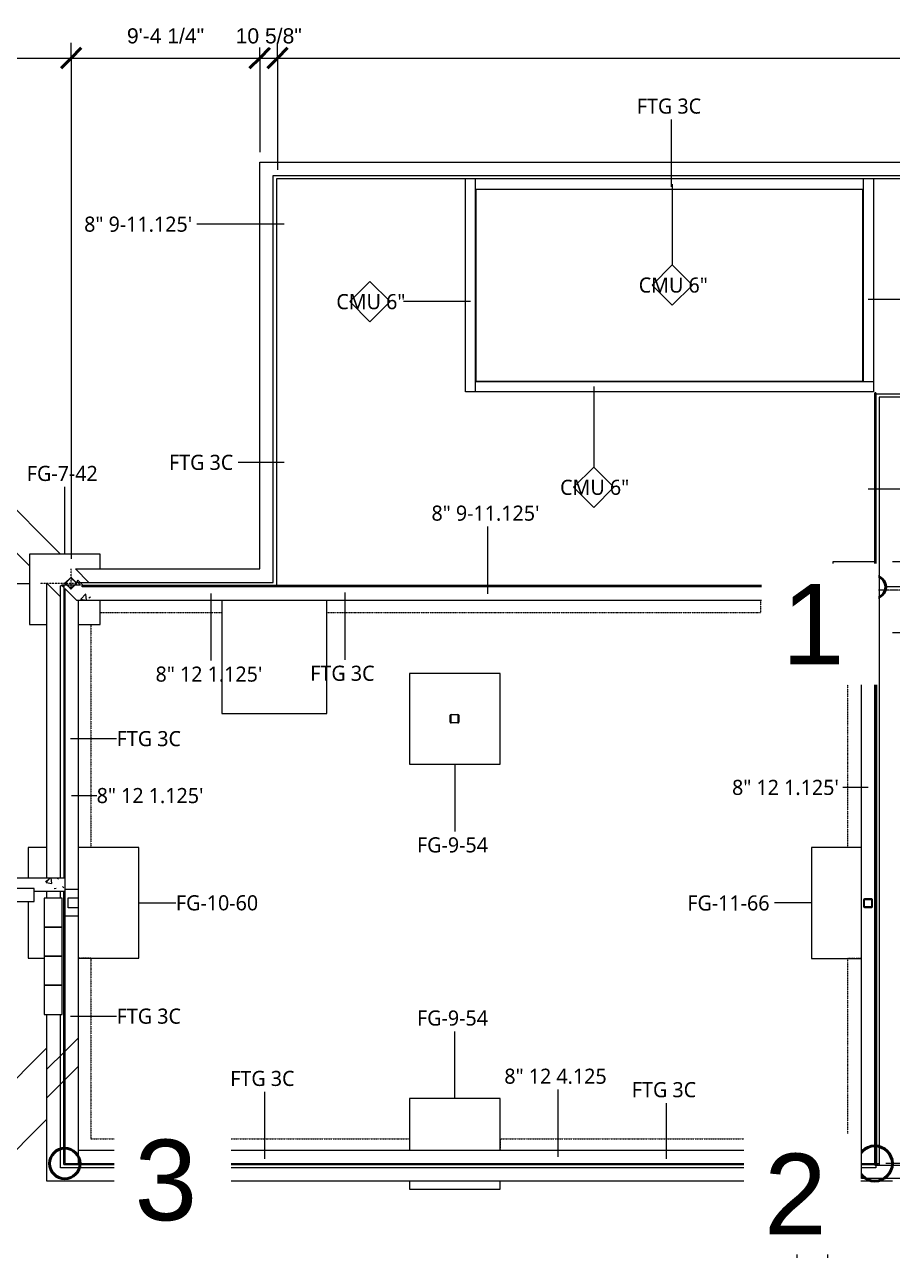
# Model space of a CAD drawing. Header units: inches. Extents: x -11546 to -8152, y -1759 to 1223.
# Drawn here: x -9999 to -9482, y -1198 to -468 of the extents above; entities that cross this region are included whole.
import ezdxf

# ---------------------------------------------------------------- set-up
doc = ezdxf.new("R2010")
doc.units = ezdxf.units.IN
doc.header["$MEASUREMENT"] = 0
for name, pattern in [('_Callout Lines', [0.3125, 0.1875, -0.0625, 0, -0.0625]), ('_Demolished', [0.1875, 0.125, -0.0625]), ('Demolished 3_16_', [0.28125, 0.1875, -0.09375])]:
    doc.linetypes.add(name, pattern=pattern)
for name, color, linetype, lineweight in [('A-ANNO-DIMS', 211, 'Continuous', 9), ('A-ANNO-DIMS-96', 211, 'Continuous', 9), ('A-ANNO-IDEN', 131, 'Continuous', 9), ('A-DETL', 90, 'Continuous', 9), ('A-DETL-DEMO', 6, 'Demolished 3_16_', 9), ('A-FLOR', 192, 'Continuous', 13), ('A-GENM', 13, 'Continuous', 9), ('A-WALL', 113, 'Continuous', 13), ('G-ANNO-TEXT', 231, 'Continuous', 9), ('S-COLS', 52, 'Continuous', 9), ('S-FNDN', 32, 'Continuous', 13)]:
    doc.layers.add(name, color=color, linetype=linetype, lineweight=lineweight)
doc.styles.add('Arial', font='arial.ttf', dxfattribs={"height": 9})
doc.styles.add('Arial_1', font='arial.ttf', dxfattribs={"height": 48})
doc.styles.add('Trebuchet MS', font='trebuc.ttf', dxfattribs={"height": 9})
doc.dimstyles.new('Linear_-_3_32__Arial', dxfattribs={"dimscale": 12, "dimtxt": 9.182335, "dimasz": 1, "dimexe": 0.75, "dimexo": 0.5, "dimgap": 0.5, "dimtad": 1, "dimdec": 3, "dimrnd": 0.125, "dimzin": 3, "dimdsep": 46, "dimlunit": 4, "dimtxsty": 'Arial', "dimblk1": 'OBLIQUE', "dimblk2": 'OBLIQUE', "dimsah": 1, "dimcen": 0.09, "dimdle": 0.75, "dimazin": 0, "dimtfac": 1, "dimtdec": 4, "dimtix": 1, "dimtmove": 0, "dimatfit": 3, "dimfxl": 1, "dimtvp": 1, "dimtfill": 1, "dimfrac": 2, "dimtolj": 1, "dimtzin": 0, "dimarcsym": 2})
pattern_1 = [(50, (0, 0), (27.5427, -2.40992), [2.88, -31.68]), (355, (0, 0), (-5.327844, 28.884266), [2.304, -25.344]), (100.451, (2.295, -0.2), (22.215316, 26.47393), [2.448, -26.924]), (46.184, (0, 7.68), (40.98187, -6.35642), [4.32, -47.52]), (96.636, (3.415, 7.15), (35.89075, 37.40619), [3.671, -40.386]), (351.184, (0, 7.68), (35.89097, 37.40622), [3.456, -38.016]), (21, (3.84, 5.76), (22.921036, -15.46073), [2.88, -31.68]), (326, (3.84, 5.76), (9.34353, 27.84574), [2.304, -25.344]), (71.451, (5.75, 4.472), (32.26477, 12.38442), [2.448, -26.924]), (37.5, (0, 0), (0.466855, 12.782707), [1.267, -23.77, 1.267, -24.461, -25.44]), (37.5, (0, 0), (0.466855, 12.782707), [-50.765, 1.267, -24.173]), (7.5, (0, 0), (10.10159, 15.14509), [1.267, -13.402, 1.267, -23.194, -9.696]), (7.5, (0, 0), (10.10159, 15.14509), [-39.13, 1.267, -8.429]), (327.5, (-8.563, 0), (20.499161, -0.86578), [1.267, -8.333, 1.267, -28.685, -39.744]), (327.5, (-8.563, 0), (20.499161, -0.86578), [-39.552, 1.267, -38.477]), (317.5, (-12.403, 0), (22.39478, 3.844288), [1.267, -11.213, 1.267, -18.624, -28.224]), (317.5, (-12.403, 0), (22.39478, 3.844288), [-32.371, 1.267, -26.957])]

# ---------------------------------------------------------------- blocks, each defined once
blk = doc.blocks.new('HSS-Hollow Structural Section-Column - HSS5X5X1_4-7651789-2 Main FND')
at = {"layer": 'S-COLS', "lineweight": 30}
for p, q in [((-2.5, -2.034), (-2.5, 2.034)), ((-2.267, 2.034), (-2.267, -2.034)), ((-2.034, 2.5), (2.034, 2.5)), ((2.034, 2.267), (-2.034, 2.267)), ((2.267, -2.034), (2.267, 2.034)), ((2.5, 2.034), (2.5, -2.034)), ((-2.034, -2.267), (2.034, -2.267)), ((2.034, -2.5), (-2.034, -2.5))]:
    blk.add_line(p, q, dxfattribs=at)
for centre, radius, start, end in [((-2.034, 2.034), 0.466, 90, 180), ((-2.034, 2.034), 0.233, 90, 180), ((2.034, 2.034), 0.466, 0, 90), ((2.034, 2.034), 0.233, 0, 90), ((-2.034, -2.034), 0.466, 180, 270), ((-2.034, -2.034), 0.233, 180, 270), ((2.034, -2.034), 0.233, 270, 360), ((2.034, -2.034), 0.466, 270, 0)]:
    blk.add_arc(centre, radius, start, end, dxfattribs=at)
blk = doc.blocks.new('HSS-Hollow Structural Section-Column - HSS5X5X1_4-7615951-2 Main FND')
at = {"layer": 'S-COLS', "lineweight": 30}
for p, q in [((-2.5, -2.034), (-2.5, 2.034)), ((-2.267, 2.034), (-2.267, -2.034)), ((-2.034, 2.5), (2.034, 2.5)), ((2.034, 2.267), (-2.034, 2.267)), ((2.267, -2.034), (2.267, 2.034)), ((2.5, 2.034), (2.5, -2.034)), ((-2.034, -2.267), (2.034, -2.267)), ((2.034, -2.5), (-2.034, -2.5))]:
    blk.add_line(p, q, dxfattribs=at)
for centre, radius, start, end in [((-2.034, 2.034), 0.466, 90, 180), ((-2.034, 2.034), 0.233, 90, 180), ((2.034, 2.034), 0.466, 0, 90), ((2.034, 2.034), 0.233, 0, 90), ((-2.034, -2.034), 0.466, 180, 270), ((-2.034, -2.034), 0.233, 180, 270), ((2.034, -2.034), 0.233, 270, 360), ((2.034, -2.034), 0.466, 270, 0)]:
    blk.add_arc(centre, radius, start, end, dxfattribs=at)
blk = doc.blocks.new('HSS-Hollow Structural Section-Column - HSS5X5X1_4-7617193-2 Main FND')
at = {"layer": 'S-COLS', "lineweight": 30}
for p, q in [((-2.5, 2.034), (-2.5, -2.034)), ((-2.267, -2.034), (-2.267, 2.034)), ((2.034, 2.5), (-2.034, 2.5)), ((-2.034, 2.267), (2.034, 2.267)), ((2.267, 2.034), (2.267, -2.034)), ((2.5, -2.034), (2.5, 2.034)), ((2.034, -2.267), (-2.034, -2.267)), ((-2.034, -2.5), (2.034, -2.5))]:
    blk.add_line(p, q, dxfattribs=at)
for centre, radius, start, end in [((-2.034, 2.034), 0.466, 90, 180), ((-2.034, 2.034), 0.233, 90, 180), ((2.034, 2.034), 0.466, 360, 90), ((2.034, 2.034), 0.233, 0, 90), ((-2.034, -2.034), 0.466, 180, 270), ((-2.034, -2.034), 0.233, 180, 270), ((2.034, -2.034), 0.233, 270, 360), ((2.034, -2.034), 0.466, 270, 360)]:
    blk.add_arc(centre, radius, start, end, dxfattribs=at)
blk = doc.blocks.new('Spread FTG - 42-7566975-2 Main FND')
at = {"layer": 'S-FNDN'}
for p, q in [((-21, 21), (-21, 7.11)), ((4, 21), (-21, 21)), ((21, 21), (14.59, 21)), ((21, -21), (21, 21)), ((-21, -1.89), (-21, -21)), ((-21, -21), (-4, -21)), ((14.59, -21), (21, -21))]:
    blk.add_line(p, q, dxfattribs=at)
blk = doc.blocks.new('Spread FTG - 42-V22-2 Main FND')
at = {"layer": 'S-FNDN'}
for p, q in [((-21, 21), (-21, -21)), ((21, 21), (-21, 21)), ((21, 12.11), (21, 21)), ((21, -21), (21, -6.64)), ((-21, -21), (-10.59, -21)), ((8, -21), (21, -21))]:
    blk.add_line(p, q, dxfattribs=at)
blk = doc.blocks.new('Spread FTG - 52-V23-2 Main FND')
at = {"layer": 'S-FNDN'}
for p, q in [((-27, 27), (-27, -3.66)), ((27, 27), (-27, 27)), ((27, -3.66), (27, 27)), ((-27, -22.25), (-27, -27)), ((-27, -27), (27, -27)), ((27, -27), (27, -22.25))]:
    blk.add_line(p, q, dxfattribs=at)
blk = doc.blocks.new('Spread FTG - 60-V24-2 Main FND')
at = {"layer": 'S-FNDN'}
for p, q in [((-33, 33), (-33, 14.77)), ((-21.75, 33), (-33, 33)), ((33, 33), (-3.16, 33)), ((33, -33), (33, 33)), ((-33, 0.77), (-33, -33)), ((-33, -33), (-23.46, -33)), ((-3.16, -33), (33, -33))]:
    blk.add_line(p, q, dxfattribs=at)
blk = doc.blocks.new('Spread FTG - 52-V25-2 Main FND')
at = {"layer": 'S-FNDN'}
for p, q in [((-27, 27), (-27, -27)), ((27, 27), (-27, 27)), ((27, -27), (27, 27)), ((-27, -27), (27, -27))]:
    blk.add_line(p, q, dxfattribs=at)
blk = doc.blocks.new('Family1 - Family1-7648609-2 Main FND')
at = {"layer": 'A-GENM'}
for p, q in [((-8, 4), (-3, 4)), ((-8, 4), (-8, -4)), ((-3, -2.06), (-3, 4)), ((3, 4), (8, 4)), ((3, 4), (3, -2.06)), ((8, 4), (8, -4)), ((3, -2.06), (-3, -2.06))]:
    blk.add_line(p, q, dxfattribs=at)
blk = doc.blocks.new('Ecoflow ocean 10K - Ecoflow ocean 10K-7693444-2 Main FND')
at = {"layer": 'A-GENM', "lineweight": 20}
for p, q in [((0, 10.8), (-17.3, 10.8)), ((-17.3, 10.8), (-17.3, 0)), ((0, 0), (0, 10.8)), ((-17.3, 0), (0, 0))]:
    blk.add_line(p, q, dxfattribs=at)
blk = doc.blocks.new('Ecoflow ocean shp3 - Ecoflow ocean shp3-7695040-2 Main FND')
at = {"layer": 'A-GENM', "lineweight": 20}
for p, q in [((0, 7.64), (-14.3, 7.64)), ((-14.3, 7.64), (-14.3, 0)), ((0, 0), (0, 7.64)), ((-14.3, 0), (0, 0))]:
    blk.add_line(p, q, dxfattribs=at)
blk = doc.blocks.new('DIMBLOCK5-2 Main FND')
at = {"layer": 'A-ANNO-DIMS-96'}
for p, q in [((-10148.37, -488), (-10148.37, -479)), ((-9971.1, -488), (-9971.1, -479)), ((-10148.37, -488), (-9971.1, -488)), ((-10148.37, -488), (-10148.37, -595.98)), ((-9971.1, -488), (-9971.1, -786.22))]:
    blk.add_line(p, q, dxfattribs=at)
at = {"layer": 'A-ANNO-DIMS-96', "lineweight": 50}
for p, q in [((-10148.37, -488), (-10154.37, -494)), ((-10148.37, -488), (-10142.37, -482)), ((-9971.1, -488), (-9977.1, -494)), ((-9971.1, -488), (-9965.1, -482))]:
    blk.add_line(p, q, dxfattribs=at)
at = {"layer": 'A-ANNO-DIMS-96', "color": 0, "insert": (-10086.15, -470.32), "char_height": 9, "width": 63.4005, "attachment_point": 1, "line_spacing_factor": 0.941778, "style": 'Arial', "bg_fill": 3, "box_fill_scale": 1.25, "bg_fill_color": 9, "bg_fill_true_color": 13158600, "bg_fill_transparency": 0}
blk.add_mtext('14\'-9 1/4"', dxfattribs=at)
blk = doc.blocks.new('_Oblique')
at = {"color": 0, "linetype": 'ByBlock', "lineweight": -2}
blk.add_line((-0.5, -0.5), (0.5, 0.5), dxfattribs=at)
blk = doc.blocks.new('DIMBLOCK6-2 Main FND')
at = {"layer": 'A-ANNO-DIMS-96'}
for p, q in [((-9971.1, -488), (-9971.1, -479)), ((-9858.86, -488), (-9858.86, -479)), ((-9971.1, -488), (-9858.86, -488)), ((-9971.1, -488), (-9971.1, -786.22)), ((-9858.86, -488), (-9858.86, -544.02))]:
    blk.add_line(p, q, dxfattribs=at)
at = {"layer": 'A-ANNO-DIMS-96', "lineweight": 50}
for p, q in [((-9971.1, -488), (-9977.1, -494)), ((-9971.1, -488), (-9965.1, -482)), ((-9858.86, -488), (-9864.86, -494)), ((-9858.86, -488), (-9852.86, -482))]:
    blk.add_line(p, q, dxfattribs=at)
at = {"layer": 'A-ANNO-DIMS-96', "color": 0, "insert": (-9937.93, -470.32), "char_height": 9, "width": 55.094, "attachment_point": 1, "line_spacing_factor": 0.941778, "style": 'Arial', "bg_fill": 3, "box_fill_scale": 1.25, "bg_fill_color": 9, "bg_fill_true_color": 13158600, "bg_fill_transparency": 0}
blk.add_mtext('9\'-4 1/4"', dxfattribs=at)
blk = doc.blocks.new('DIMBLOCK7-2 Main FND')
at = {"layer": 'A-ANNO-DIMS-96'}
for p, q in [((-9858.86, -488), (-9858.86, -479)), ((-9848.27, -488), (-9848.27, -479)), ((-9858.86, -488), (-9848.27, -488)), ((-9858.86, -488), (-9858.86, -544.02)), ((-9848.27, -488), (-9848.27, -554.61))]:
    blk.add_line(p, q, dxfattribs=at)
at = {"layer": 'A-ANNO-DIMS-96', "lineweight": 50}
for p, q in [((-9858.86, -488), (-9864.86, -494)), ((-9858.86, -488), (-9852.86, -482)), ((-9848.27, -488), (-9854.27, -494)), ((-9848.27, -488), (-9842.27, -482))]:
    blk.add_line(p, q, dxfattribs=at)
at = {"layer": 'A-ANNO-DIMS-96', "color": 0, "insert": (-9873.2, -470.32), "char_height": 9, "width": 47.1266, "attachment_point": 1, "line_spacing_factor": 0.941778, "style": 'Arial', "bg_fill": 3, "box_fill_scale": 1.25, "bg_fill_color": 9, "bg_fill_true_color": 13158600, "bg_fill_transparency": 0}
blk.add_mtext('10 5/8"', dxfattribs=at)
blk = doc.blocks.new('DIMBLOCK8-2 Main FND')
at = {"layer": 'A-ANNO-DIMS-96'}
for p, q in [((-9848.27, -488), (-9848.27, -479)), ((-8824.4, -488), (-8824.4, -479)), ((-9848.27, -488), (-8824.4, -488)), ((-9848.27, -488), (-9848.27, -554.61)), ((-8824.4, -488), (-8824.4, -554.61))]:
    blk.add_line(p, q, dxfattribs=at)
at = {"layer": 'A-ANNO-DIMS-96', "lineweight": 50}
for p, q in [((-9848.27, -488), (-9854.27, -494)), ((-9848.27, -488), (-9842.27, -482)), ((-8824.4, -488), (-8830.4, -494)), ((-8824.4, -488), (-8818.4, -482))]:
    blk.add_line(p, q, dxfattribs=at)
at = {"layer": 'A-ANNO-DIMS-96', "color": 0, "insert": (-9362.75, -470.32), "char_height": 9, "width": 63.4005, "attachment_point": 1, "line_spacing_factor": 0.941778, "style": 'Arial', "bg_fill": 3, "box_fill_scale": 1.25, "bg_fill_color": 9, "bg_fill_true_color": 13158600, "bg_fill_transparency": 0}
blk.add_mtext('85\'-3 7/8"', dxfattribs=at)
blk = doc.blocks.new('DIMBLOCK36-2 Main FND')
at = {"layer": 'A-ANNO-DIMS-96', "lineweight": 50}
for p, q in [((-10438.56, -623.7), (-10444.56, -617.7)), ((-10438.56, -623.7), (-10432.56, -629.7)), ((-10438.56, -800.83), (-10444.56, -794.83)), ((-10438.56, -800.83), (-10432.56, -806.83))]:
    blk.add_line(p, q, dxfattribs=at)
at = {"layer": 'A-ANNO-DIMS-96'}
for p, q in [((-10438.56, -623.7), (-10447.56, -623.7)), ((-10438.56, -623.7), (-10438.56, -800.83)), ((-10438.56, -623.7), (-10157.62, -623.7)), ((-10438.56, -800.83), (-10447.56, -800.83)), ((-10438.56, -800.83), (-9995.7, -800.83))]:
    blk.add_line(p, q, dxfattribs=at)
at = {"layer": 'A-ANNO-DIMS-96', "color": 0, "insert": (-10456.24, -738.68), "char_height": 9, "width": 63.4005, "attachment_point": 1, "rotation": 90, "line_spacing_factor": 0.941778, "style": 'Arial', "bg_fill": 3, "box_fill_scale": 1.25, "bg_fill_color": 9, "bg_fill_true_color": 13158600, "bg_fill_transparency": 0}
blk.add_mtext('14\'-9 1/8"', dxfattribs=at)
blk = doc.blocks.new('DIMBLOCK37-2 Main FND')
at = {"layer": 'A-ANNO-DIMS-96', "lineweight": 50}
for p, q in [((-10438.56, -800.83), (-10444.56, -794.83)), ((-10438.56, -800.83), (-10432.56, -806.83)), ((-10438.56, -841.2), (-10444.56, -835.2)), ((-10438.56, -841.2), (-10432.56, -847.2))]:
    blk.add_line(p, q, dxfattribs=at)
at = {"layer": 'A-ANNO-DIMS-96'}
for p, q in [((-10438.56, -800.83), (-10447.56, -800.83)), ((-10438.56, -800.83), (-10438.56, -841.2)), ((-10438.56, -800.83), (-9995.7, -800.83)), ((-10438.56, -841.2), (-10447.56, -841.2)), ((-10438.56, -841.2), (-10373, -841.2))]:
    blk.add_line(p, q, dxfattribs=at)
at = {"layer": 'A-ANNO-DIMS-96', "color": 0, "insert": (-10456.24, -843.97), "char_height": 9, "width": 55.094, "attachment_point": 1, "rotation": 90, "line_spacing_factor": 0.941778, "style": 'Arial', "bg_fill": 3, "box_fill_scale": 1.25, "bg_fill_color": 9, "bg_fill_true_color": 13158600, "bg_fill_transparency": 0}
blk.add_mtext('3\'-4 3/8"', dxfattribs=at)
blk = doc.blocks.new('Window Tag - Multi Category - Window Tag - Multi Category-6930586-2 Main FND')
at = {"layer": 'A-ANNO-IDEN'}
for p, q in [((-0.125, 0), (0, 0.125)), ((0, 0.125), (0.125, 0)), ((-0.125, 0), (0, -0.125)), ((0, -0.125), (0.125, 0))]:
    blk.add_line(p, q, dxfattribs=at)
blk = doc.blocks.new('DIMBLOCK47-2 Main FND')
at = {"layer": 'A-ANNO-DIMS-96', "lineweight": 50}
for p, q in [((-9162.05, -697.89), (-9168.05, -691.89)), ((-9162.05, -697.89), (-9156.05, -703.89)), ((-9162.05, -802.97), (-9168.05, -796.97)), ((-9162.05, -802.97), (-9156.05, -808.97))]:
    blk.add_line(p, q, dxfattribs=at)
at = {"layer": 'A-ANNO-DIMS-96'}
for p, q in [((-9162.05, -697.89), (-9171.05, -697.89)), ((-9162.05, -697.89), (-9162.05, -802.97)), ((-9162.05, -697.89), (-9159.56, -697.89)), ((-9162.05, -802.97), (-9486.6, -802.97)), ((-9162.05, -802.97), (-9153.05, -802.97))]:
    blk.add_line(p, q, dxfattribs=at)
at = {"layer": 'A-ANNO-DIMS-96', "color": 0, "insert": (-9179.73, -773.38), "char_height": 9, "width": 55.094, "attachment_point": 1, "rotation": 90, "line_spacing_factor": 0.941778, "style": 'Arial', "bg_fill": 3, "box_fill_scale": 1.25, "bg_fill_color": 9, "bg_fill_true_color": 13158600, "bg_fill_transparency": 0}
blk.add_mtext('8\'-9 1/8"', dxfattribs=at)
blk = doc.blocks.new('DIMBLOCK48-2 Main FND')
at = {"layer": 'A-ANNO-DIMS-96', "lineweight": 50}
for p, q in [((-9162.05, -802.97), (-9168.05, -796.97)), ((-9162.05, -802.97), (-9156.05, -808.97)), ((-9162.05, -1146.23), (-9168.05, -1140.23)), ((-9162.05, -1146.23), (-9156.05, -1152.23))]:
    blk.add_line(p, q, dxfattribs=at)
at = {"layer": 'A-ANNO-DIMS-96'}
for p, q in [((-9162.05, -802.97), (-9486.6, -802.97)), ((-9162.05, -802.97), (-9162.05, -1146.23)), ((-9162.05, -802.97), (-9153.05, -802.97)), ((-9162.05, -1146.23), (-9486.01, -1146.23)), ((-9162.05, -1146.23), (-9153.05, -1146.23))]:
    blk.add_line(p, q, dxfattribs=at)
at = {"layer": 'A-ANNO-DIMS-96', "color": 0, "insert": (-9179.73, -1001.02), "char_height": 9, "width": 63.4005, "attachment_point": 1, "rotation": 90, "line_spacing_factor": 0.941778, "style": 'Arial', "bg_fill": 3, "box_fill_scale": 1.25, "bg_fill_color": 9, "bg_fill_true_color": 13158600, "bg_fill_transparency": 0}
blk.add_mtext('28\'-7 1/4"', dxfattribs=at)
blk = doc.blocks.new('DIMBLOCK49-2 Main FND')
at = {"layer": 'A-ANNO-DIMS-96', "lineweight": 50}
for p, q in [((-9162.05, -1146.23), (-9168.05, -1140.23)), ((-9162.05, -1147.23), (-9168.05, -1141.23)), ((-9162.05, -1146.23), (-9156.05, -1152.23)), ((-9162.05, -1147.23), (-9156.05, -1153.23))]:
    blk.add_line(p, q, dxfattribs=at)
at = {"layer": 'A-ANNO-DIMS-96'}
for p, q in [((-9162.05, -1146.23), (-9486.01, -1146.23)), ((-9162.05, -1147.23), (-9306.4, -1147.23)), ((-9162.05, -1146.23), (-9162.05, -1147.23)), ((-9162.05, -1146.23), (-9153.05, -1146.23)), ((-9162.05, -1147.23), (-9153.05, -1147.23))]:
    blk.add_line(p, q, dxfattribs=at)
at = {"layer": 'A-ANNO-DIMS-96', "color": 0, "insert": (-9179.73, -1152.45), "char_height": 9, "width": 13.7311, "attachment_point": 1, "rotation": 90, "line_spacing_factor": 0.941778, "style": 'Arial', "bg_fill": 3, "box_fill_scale": 1.25, "bg_fill_color": 9, "bg_fill_true_color": 13158600, "bg_fill_transparency": 0}
blk.add_mtext('1"', dxfattribs=at)

msp = doc.modelspace()

# ---------------------------------------------------------------- hatches: boundary and pattern name
at = {"layer": 'A-WALL'}
h = msp.add_hatch(dxfattribs=at)
h.set_pattern_fill('FP_8', color=256, style=0, pattern_type=2)
h.set_pattern_definition(pattern_1)
h.paths.add_polyline_path([(-9956.4926, -810.9656), (-9965.4926, -801.9656), (-9969.0225, -801.9656), (-9970.9276, -803.8707), (-9971.2571, -804.0072), (-9971.5867, -803.8707), (-9973.4918, -801.9656), (-9976.8063, -801.9656), (-9967.8063, -810.9656)])
h.paths.add_polyline_path([(-9971.2571, -803.7742), (-9971.0924, -803.706), (-9969.352, -801.9656), (-9973.1623, -801.9656), (-9971.4196, -803.7069)])
h = msp.add_hatch(dxfattribs=at)
h.set_pattern_fill('FP_8', color=256, style=0, pattern_type=2)
h.set_pattern_definition(pattern_1)
h.paths.add_polyline_path([(-9975.5091, -984.2139), (-9974.9186, -984.2139), (-9974.9186, -976.2139), (-10012.1329, -976.2139), (-10018.4929, -982.5739), (-9993.1124, -982.5739), (-9993.1124, -984.2139), (-9977.5091, -984.2139)])

# ---------------------------------------------------------------- linework, layer by layer
at = {"layer": 'A-ANNO-IDEN'}
for p, q in [((-9733.2463, -633.0595), (-9773.2662, -633.0595)), ((-9496.5999, -631.6617), (-9456.6072, -631.6617)), ((-9660.0032, -683.6107), (-9660.0032, -731.6107)), ((-9496.5999, -744.5082), (-9469.2308, -744.5082)), ((-9723.0747, -806.9656), (-9723.0747, -766.9718)), ((-9887.8721, -806.8093), (-9887.8721, -846.8281)), ((-9808.1703, -806.2955), (-9808.1703, -846.3142)), ((-9971.4186, -893.2324), (-9944.0495, -893.2324)), ((-9742.5999, -908.4891), (-9742.6135, -948.5078)), ((-9496.5999, -922.278), (-9511.6182, -922.278)), ((-9970.9186, -927.1394), (-9955.9274, -927.1394)), ((-9930.7623, -990.9877), (-9908.7791, -991.0001)), ((-9530.2562, -991.0729), (-9552.2666, -991.0854)), ((-9971.4186, -1058.4816), (-9944.0495, -1058.4816)), ((-9742.5999, -1107.5767), (-9742.6135, -1067.5829)), ((-9855.8235, -1143.5455), (-9855.8235, -1103.5516)), ((-9681.1822, -1142.233), (-9681.1822, -1102.2391)), ((-9616.6862, -1143.5455), (-9616.6862, -1110.2517))]:
    msp.add_line(p, q, dxfattribs=at)
at = {"layer": 'A-DETL', "linetype": '_Demolished', "lineweight": 13}
for p, q in [((-9971.0965, -804.2178), (-9971.0965, -792.2178)), ((-9967.7041, -800.8254), (-9989.7041, -800.8254))]:
    msp.add_line(p, q, dxfattribs=at)
at = {"layer": 'A-DETL', "lineweight": 50}
for centre, radius in [((-9492.5999, -802.9656), 6.5), ((-9974.9186, -1146.233), 9.0606), ((-9492.5999, -1146.233), 10.4433)]:
    msp.add_circle(centre, radius, dxfattribs=at)
at = {"layer": 'A-DETL-DEMO'}
msp.add_line((-9224.3499, -804.8103), (-9553.3499, -804.8103), dxfattribs=at)
at = {"layer": 'A-FLOR'}
for p, q in [((-9881.4026, -810.9656), (-9881.4026, -878.3895)), ((-9818.9026, -878.3895), (-9818.9026, -810.9656)), ((-9881.4026, -878.3895), (-9818.9026, -878.3895))]:
    msp.add_line(p, q, dxfattribs=at)
at = {"layer": 'A-WALL'}
for p, q in [((-9858.8601, -550.0201), (-8813.8065, -550.0201)), ((-9858.8601, -792.2188), (-9858.8601, -550.0201)), ((-9850.8601, -558.0201), (-8821.8065, -558.0201)), ((-9850.8601, -800.2188), (-9850.8601, -558.0201)), ((-8823.8065, -560.0201), (-9848.8601, -560.0201)), ((-9848.8601, -560.0201), (-9848.8601, -802.8093)), ((-10132.4052, -628.3797), (-9977.4588, -783.3261)), ((-9995.9186, -790.3222), (-10145.1331, -641.1076)), ((-9492.5999, -1147.233), (-9492.5999, -687.2982)), ((-9492.0094, -687.2982), (-9492.5999, -687.2982)), ((-9492.0094, -687.2982), (-9492.0094, -1148.8235)), ((-9492.0094, -687.8887), (-8823.8065, -687.8887)), ((-9490.0094, -689.8887), (-9490.0094, -1147.233)), ((-8821.8065, -689.8887), (-9490.0094, -689.8887)), ((-9968.5661, -792.2188), (-9858.8601, -792.2188)), ((-9968.5661, -792.2188), (-9960.5661, -800.2188)), ((-9985.5091, -976.2139), (-9985.5091, -800.7316)), ((-9977.5091, -808.7316), (-9985.5091, -800.7316)), ((-9977.5091, -976.2139), (-9977.5091, -802.2188)), ((-9975.5091, -802.2188), (-9977.5091, -802.2188)), ((-9975.5091, -803.2628), (-9976.8063, -801.9656)), ((-9973.4918, -801.9656), (-9976.8063, -801.9656)), ((-9975.5091, -802.2188), (-9975.5091, -976.2139)), ((-9969.352, -801.9656), (-9973.1623, -801.9656)), ((-9965.4926, -801.9656), (-9969.0225, -801.9656)), ((-9967.114, -798.9301), (-9967.8211, -799.6372)), ((-9967.8211, -799.6372), (-9965.4926, -801.9656)), ((-9967.2394, -800.2188), (-9850.8601, -800.2188)), ((-9967.114, -798.9301), (-9964.0784, -801.9656)), ((-9965.2394, -802.2188), (-9848.8601, -802.2188)), ((-9848.8601, -802.8093), (-9964.6489, -802.8093)), ((-9964.0784, -801.9656), (-9491.5999, -801.9656)), ((-9491.5999, -801.9656), (-9491.5999, -1146.233)), ((-9967.8063, -810.9656), (-9974.9186, -803.8533)), ((-9974.9186, -803.8533), (-9974.9186, -1146.233)), ((-9499.097, -802.9656), (-9964.4926, -802.9656)), ((-9494.3359, -802.9656), (-9498.864, -802.9656)), ((-9492.5999, -802.9656), (-9494.1029, -802.9656)), ((-9500.5999, -810.9656), (-9967.8063, -810.9656)), ((-9500.5999, -1155.233), (-9500.5999, -810.9656)), ((-10023.4466, -976.2139), (-9974.9186, -976.2139)), ((-9974.9186, -984.2139), (-9993.1124, -984.2139)), ((-9985.5091, -988.2139), (-9985.5091, -984.2139)), ((-9977.5091, -988.2139), (-9977.5091, -984.2139)), ((-9975.5091, -1146.8235), (-9975.5091, -984.2139)), ((-9985.5091, -1156.8235), (-9985.5091, -1057.4139)), ((-9977.5091, -1148.8235), (-9977.5091, -1057.4139)), ((-10050.2721, -1142.1347), (-9985.5091, -1077.3718)), ((-9985.5091, -1090.0997), (-9974.9186, -1079.5091)), ((-9974.9186, -1096.4797), (-9985.5091, -1107.0702)), ((-9985.5091, -1119.7982), (-10192.9309, -1327.2199)), ((-9492.0094, -1148.8235), (-9977.5091, -1148.8235)), ((-9975.5091, -1146.8235), (-9491.0094, -1146.8235)), ((-9974.9186, -1146.233), (-9492.5999, -1146.233)), ((-9538.8056, -1223.6543), (-9538.8056, -1148.8235)), ((-9520.8056, -1148.8235), (-9520.8056, -1223.6543)), ((-9492.5999, -1147.233), (-9312.4033, -1147.233)), ((-9492.0094, -1146.233), (-9490.0094, -1146.233)), ((-9491.0094, -1146.233), (-9491.0094, -1146.8235)), ((-9538.8056, -1156.8235), (-9985.5091, -1156.8235)), ((-9482.0094, -1156.8235), (-9520.8056, -1156.8235)), ((-9320.4033, -1155.233), (-9500.5999, -1155.233))]:
    msp.add_line(p, q, dxfattribs=at)
at = {"layer": 'A-WALL', "linetype": '_Callout Lines'}
for p, q in [((-9560.7096, -810.9656), (-9560.7096, -818.2955)), ((-9881.4026, -818.2955), (-9953.9186, -818.2955)), ((-9560.7096, -818.2955), (-9818.9026, -818.2955)), ((-9959.4186, -825.3261), (-9959.4186, -957.9877)), ((-9508.5999, -958.0729), (-9508.5999, -830.0729)), ((-9959.4186, -957.9877), (-9966.9186, -957.9877)), ((-9500.5999, -958.0729), (-9508.5999, -958.0729)), ((-9959.4186, -1023.9877), (-9966.9186, -1023.9877)), ((-9959.4186, -1023.9877), (-9959.4186, -1131.5455)), ((-9508.5999, -1131.5455), (-9508.5999, -1024.0729)), ((-9500.5999, -1024.0729), (-9508.5999, -1024.0729)), ((-9959.4186, -1131.5455), (-9769.5999, -1131.5455)), ((-9769.5999, -1131.5455), (-9769.5999, -1138.233)), ((-9715.5999, -1131.5455), (-9508.5999, -1131.5455)), ((-9715.5999, -1131.5455), (-9715.5999, -1138.233))]:
    msp.add_line(p, q, dxfattribs=at)
at = {"layer": 'S-COLS'}
for p, q in [((-9745.3669, -883.4206), (-9745.3669, -879.3526)), ((-9745.1339, -879.3526), (-9745.1339, -883.4206)), ((-9744.9009, -878.8866), (-9740.8329, -878.8866)), ((-9740.8329, -879.1196), (-9744.9009, -879.1196)), ((-9740.5999, -883.4206), (-9740.5999, -879.3526)), ((-9740.3669, -879.3526), (-9740.3669, -883.4206)), ((-9744.9009, -883.6536), (-9740.8329, -883.6536)), ((-9740.8329, -883.8866), (-9744.9009, -883.8866))]:
    msp.add_line(p, q, dxfattribs=at)
for centre, radius, start, end in [((-9744.9009, -879.3526), 0.466, 90, 180), ((-9744.9009, -879.3526), 0.233, 90, 180), ((-9740.8329, -879.3526), 0.466, 0, 90), ((-9740.8329, -879.3526), 0.233, 0, 90), ((-9744.9009, -883.4206), 0.466, 180, 270), ((-9744.9009, -883.4206), 0.233, 180, 270), ((-9740.8329, -883.4206), 0.466, 270, 0), ((-9740.8329, -883.4206), 0.233, 270, 0)]:
    msp.add_arc(centre, radius, start, end, dxfattribs=at)
at = {"layer": 'S-FNDN'}
for p, q in [((-9736.4026, -686.7669), (-9736.4026, -560.0201)), ((-9730.4026, -686.7669), (-9730.4026, -560.0201)), ((-9499.4437, -560.0201), (-9499.4437, -680.4544)), ((-9493.4437, -560.0201), (-9493.4437, -686.7669)), ((-9730.0901, -566.0201), (-9499.7562, -566.0201)), ((-9730.0901, -566.3326), (-9730.0901, -680.4544)), ((-9499.7562, -566.3326), (-9730.0901, -566.3326)), ((-9499.7562, -680.4544), (-9499.7562, -566.3326)), ((-9730.0901, -680.4544), (-9499.7562, -680.4544)), ((-9493.4437, -680.7669), (-9730.0901, -680.7669)), ((-9493.4437, -686.7669), (-9736.4026, -686.7669)), ((-9966.9186, -810.9656), (-9966.9186, -982.9877)), ((-9500.5999, -958.0729), (-9530.2562, -958.0729)), ((-9530.2562, -958.0729), (-9530.2562, -1024.0729)), ((-9966.9186, -987.9877), (-9966.9186, -993.9877)), ((-9966.9186, -998.9877), (-9966.9186, -1146.233)), ((-9530.2562, -1024.0729), (-9500.5999, -1024.0729)), ((-9974.9186, -1079.5091), (-9966.9186, -1071.5091)), ((-9966.9186, -1088.4797), (-9974.9186, -1096.4797)), ((-9966.9186, -1138.233), (-9500.5999, -1138.233))]:
    msp.add_line(p, q, dxfattribs=at)

# ---------------------------------------------------------------- block references
at = {"layer": 'A-ANNO-IDEN', "xscale": 95.99999999999994, "yscale": 95.99999999999994, "zscale": 95.99999999999994}
for p in [(-9613.1773, -623.1764), (-9793.2463, -633.0595), (-9659.9896, -743.6107)]:
    msp.add_blockref('Window Tag - Multi Category - Window Tag - Multi Category-6930586-2 Main FND', p, dxfattribs=at)
at = {"layer": 'A-GENM'}
msp.add_blockref('Ecoflow ocean shp3 - Ecoflow ocean shp3-7695040-2 Main FND', (-9993.1124, -990.2139), dxfattribs=at)
for name, p, rotation in [('Family1 - Family1-7648609-2 Main FND', (-9970.9186, -990.9877), 270.0000000000003), ('Ecoflow ocean 10K - Ecoflow ocean 10K-7693444-2 Main FND', (-9976.421, -988.2139), 90.00000000000026), ('Ecoflow ocean 10K - Ecoflow ocean 10K-7693444-2 Main FND', (-9976.421, -1005.5139), 90.00000000000026), ('Ecoflow ocean 10K - Ecoflow ocean 10K-7693444-2 Main FND', (-9976.421, -1022.8139), 90.00000000000026), ('Ecoflow ocean 10K - Ecoflow ocean 10K-7693444-2 Main FND', (-9976.421, -1040.1139), 90.00000000000026)]:
    msp.add_blockref(name, p, dxfattribs=dict(at, rotation=rotation))
at = {"layer": 'S-COLS', "lineweight": 30, "rotation": 224.9999999999998}
msp.add_blockref('HSS-Hollow Structural Section-Column - HSS5X5X1_4-7617193-2 Main FND', (-9971.2571, -800.6647), dxfattribs=at)
at = {"layer": 'S-COLS', "lineweight": 30}
for name, p in [('HSS-Hollow Structural Section-Column - HSS5X5X1_4-7615951-2 Main FND', (-9496.5999, -805.0067)), ('HSS-Hollow Structural Section-Column - HSS5X5X1_4-7651789-2 Main FND', (-9496.5999, -991.2139))]:
    msp.add_blockref(name, p, dxfattribs=at)
at = {"layer": 'S-FNDN'}
for name, p in [('Spread FTG - 42-V22-2 Main FND', (-9974.9186, -804.3261)), ('Spread FTG - 42-7566975-2 Main FND', (-9496.5999, -809.0729)), ('Spread FTG - 52-V25-2 Main FND', (-9742.5999, -881.4891)), ('Spread FTG - 60-V24-2 Main FND', (-9963.7623, -990.9877)), ('Spread FTG - 52-V23-2 Main FND', (-9742.5999, -1134.5767))]:
    msp.add_blockref(name, p, dxfattribs=at)

# ---------------------------------------------------------------- texts
at = {"layer": 'A-ANNO-IDEN', "char_height": 9, "attachment_point": 1, "style": 'Trebuchet MS'}
for s, insert, width in [('CMU 6"', (-9633.1845, -618.6952), 48.177), ('CMU 6"', (-9813.2536, -628.5783), 48.177), ('CMU 6"', (-9679.9969, -739.1295), 48.177), ('8" 9-11.125\'', (-9756.5802, -754.4844), 80.901), ('8" 12 1.125\'', (-9920.8674, -850.3281), 79.689), ('FTG 3C', (-9828.7876, -849.8142), 49.692), ('FTG 3C', (-9944.0495, -888.7387), 49.692), ('8" 12 1.125\'', (-9577.6088, -917.7843), 79.689), ('8" 12 1.125\'', (-9955.9274, -922.6457), 79.689), ('FG-9-54', (-9765.234, -952.0078), 54.54), ('FG-10-60', (-9908.7791, -986.5064), 62.721), ('FG-11-66', (-9604.2729, -986.5917), 62.721), ('FTG 3C', (-9944.0495, -1053.9879), 49.692), ('FG-9-54', (-9765.234, -1055.0955), 54.54), ('FTG 3C', (-9876.4408, -1091.0642), 49.692), ('8" 12 4.125', (-9713.1948, -1089.7517), 77.265), ('FTG 3C', (-9637.3035, -1097.7643), 49.692)]:
    msp.add_mtext(s, dxfattribs=dict(at, insert=insert, width=width))

# ---------------------------------------------------------------- next in the draw order: texts
at = {"layer": 'G-ANNO-TEXT', "color": 7, "char_height": 48, "width": 45.45, "attachment_point": 1, "style": 'Arial_1', "bg_fill": 3, "box_fill_scale": 1.25, "bg_fill_color": 9, "bg_fill_true_color": 13158600, "bg_fill_transparency": 0}
for s, insert in [('3', (-9933.3953, -1132.0324)), ('2', (-9558.5299, -1140.3751))]:
    msp.add_mtext(s, dxfattribs=dict(at, insert=insert))

# ---------------------------------------------------------------- next in the draw order: dimensions: what is measured, and where the dimension line sits
at = {"layer": 'A-ANNO-DIMS'}
dim = msp.add_linear_dim(base=(-9971.0965, -487.9992), p1=(-10148.3666, -601.9773), p2=(-9971.0965, -792.2178), dimstyle='Linear_-_3_32__Arial', override={"dimpost": '<>', "dimfxl": 260.030985}, dxfattribs=at)
dim.commit()
dim.dimension.update_dxf_attribs({"geometry": 'DIMBLOCK5-2 Main FND', "text_midpoint": (-10059.7315, -477.3458)})
dim = msp.add_linear_dim(base=(-9162.0462, -802.9656), p1=(-9153.5609, -697.8887), p2=(-9492.5999, -802.9656), angle=90, dimstyle='Linear_-_3_32__Arial', override={"dimpost": '<>', "dimfxl": 354.948715}, dxfattribs=at)
dim.commit()
dim.dimension.update_dxf_attribs({"geometry": 'DIMBLOCK47-2 Main FND', "text_midpoint": (-9172.6997, -750.4272)})

# ---------------------------------------------------------------- next in the draw order: dimensions: what is measured, and where the dimension line sits
dim = msp.add_linear_dim(base=(-9858.8601, -487.9992), p1=(-9971.0965, -792.2178), p2=(-9858.8601, -550.0201), dimstyle='Linear_-_3_32__Arial', override={"dimpost": '<>', "dimfxl": 266.939489}, dxfattribs=at)
dim.commit()
dim.dimension.update_dxf_attribs({"geometry": 'DIMBLOCK6-2 Main FND', "text_midpoint": (-9914.9783, -477.3458)})
for base, p1, p2, override, picture, middle in [((-10438.5561, -800.8254), (-10151.6192, -623.6951), (-9989.7041, -800.8254), {"dimpost": '<>', "dimfxl": 239.982546}, 'DIMBLOCK36-2 Main FND', (-10449.2096, -712.2602)), ((-9162.0462, -1146.233), (-9492.5999, -802.9656), (-9492.0094, -1146.233), {"dimpost": '<>', "dimfxl": 343.267896}, 'DIMBLOCK48-2 Main FND', (-9172.6997, -974.5993))]:
    dim = msp.add_linear_dim(base=base, p1=p1, p2=p2, angle=90, dimstyle='Linear_-_3_32__Arial', override=override, dxfattribs=at)
    dim.commit()
    dim.dimension.update_dxf_attribs({"geometry": picture, "text_midpoint": middle})

# ---------------------------------------------------------------- next in the draw order: linework, layer by layer
at = {"layer": 'A-ANNO-IDEN'}
for p, q in [((-9844.2696, -586.9243), (-9896.3751, -586.9243)), ((-9844.2696, -728.7519), (-9871.6659, -728.7519)), ((-9974.9186, -783.3261), (-9974.9322, -743.3323))]:
    msp.add_line(p, q, dxfattribs=at)

# ---------------------------------------------------------------- next in the draw order: texts
at = {"layer": 'A-ANNO-IDEN', "char_height": 9, "attachment_point": 1, "style": 'Trebuchet MS'}
for s, insert, width in [('8" 9-11.125\'', (-9963.3861, -582.4306), 80.901), ('FTG 3C', (-9912.9005, -724.2582), 49.692), ('FG-7-42', (-9997.5526, -730.8449), 54.54)]:
    msp.add_mtext(s, dxfattribs=dict(at, insert=insert, width=width))
at = {"layer": 'G-ANNO-TEXT', "color": 7, "insert": (-9547.9625, -801.1052), "char_height": 48, "width": 45.45, "attachment_point": 1, "style": 'Arial_1', "bg_fill": 3, "box_fill_scale": 1.25, "bg_fill_color": 9, "bg_fill_true_color": 13158600, "bg_fill_transparency": 0}
msp.add_mtext('1', dxfattribs=at)

# ---------------------------------------------------------------- next in the draw order: dimensions: what is measured, and where the dimension line sits
at = {"layer": 'A-ANNO-DIMS'}
dim = msp.add_linear_dim(base=(-9848.26959, -487.99924), p1=(-9858.86015, -550.02014), p2=(-9848.26959, -560.61069), dimstyle='Linear_-_3_32__Arial', override={"dimpost": '<>', "dimfxl": 14.977301}, dxfattribs=at)
dim.commit()
dim.dimension.update_dxf_attribs({"geometry": 'DIMBLOCK7-2 Main FND', "text_midpoint": (-9853.56487, -477.34576)})
for base, p1, p2, override, picture, middle in [((-10438.5561, -841.1965), (-9989.7041, -800.8254), (-10366.9993, -841.1965), {"dimpost": '<>', "dimfxl": 379.44894}, 'DIMBLOCK37-2 Main FND', (-10449.2126, -821.0109)), ((-9162.0462, -1147.233), (-9492.0094, -1146.233), (-9312.4033, -1147.233), {"dimpost": '<>', "dimfxl": 179.608885}, 'DIMBLOCK49-2 Main FND', (-9172.5646, -1146.733))]:
    dim = msp.add_linear_dim(base=base, p1=p1, p2=p2, angle=90, dimstyle='Linear_-_3_32__Arial', override=override, dxfattribs=at)
    dim.commit()
    dim.dimension.update_dxf_attribs({"geometry": picture, "text_midpoint": middle})

# ---------------------------------------------------------------- next in the draw order: dimensions: what is measured, and where the dimension line sits
dim = msp.add_linear_dim(base=(-8824.39706, -487.99924), p1=(-9848.26959, -560.61069), p2=(-8824.39706, -560.61069), dimstyle='Linear_-_3_32__Arial', override={"dimpost": '<>', "dimfxl": 1023.872531}, dxfattribs=at)
dim.commit()
dim.dimension.update_dxf_attribs({"geometry": 'DIMBLOCK8-2 Main FND', "text_midpoint": (-9336.33333, -477.34269)})

# ---------------------------------------------------------------- next in the draw order: linework, layer by layer
at = {"layer": 'A-ANNO-IDEN'}
for p, q in [((-9613.7142, -564.6107), (-9613.7142, -524.6169)), ((-9613.1908, -563.1764), (-9613.1908, -611.1764))]:
    msp.add_line(p, q, dxfattribs=at)

# ---------------------------------------------------------------- next in the draw order: texts
at = {"layer": 'A-ANNO-IDEN', "insert": (-9634.3316, -512.1295), "char_height": 9, "width": 49.692, "attachment_point": 1, "style": 'Trebuchet MS'}
msp.add_mtext('FTG 3C', dxfattribs=at)

doc.saveas('drawing.dxf')
